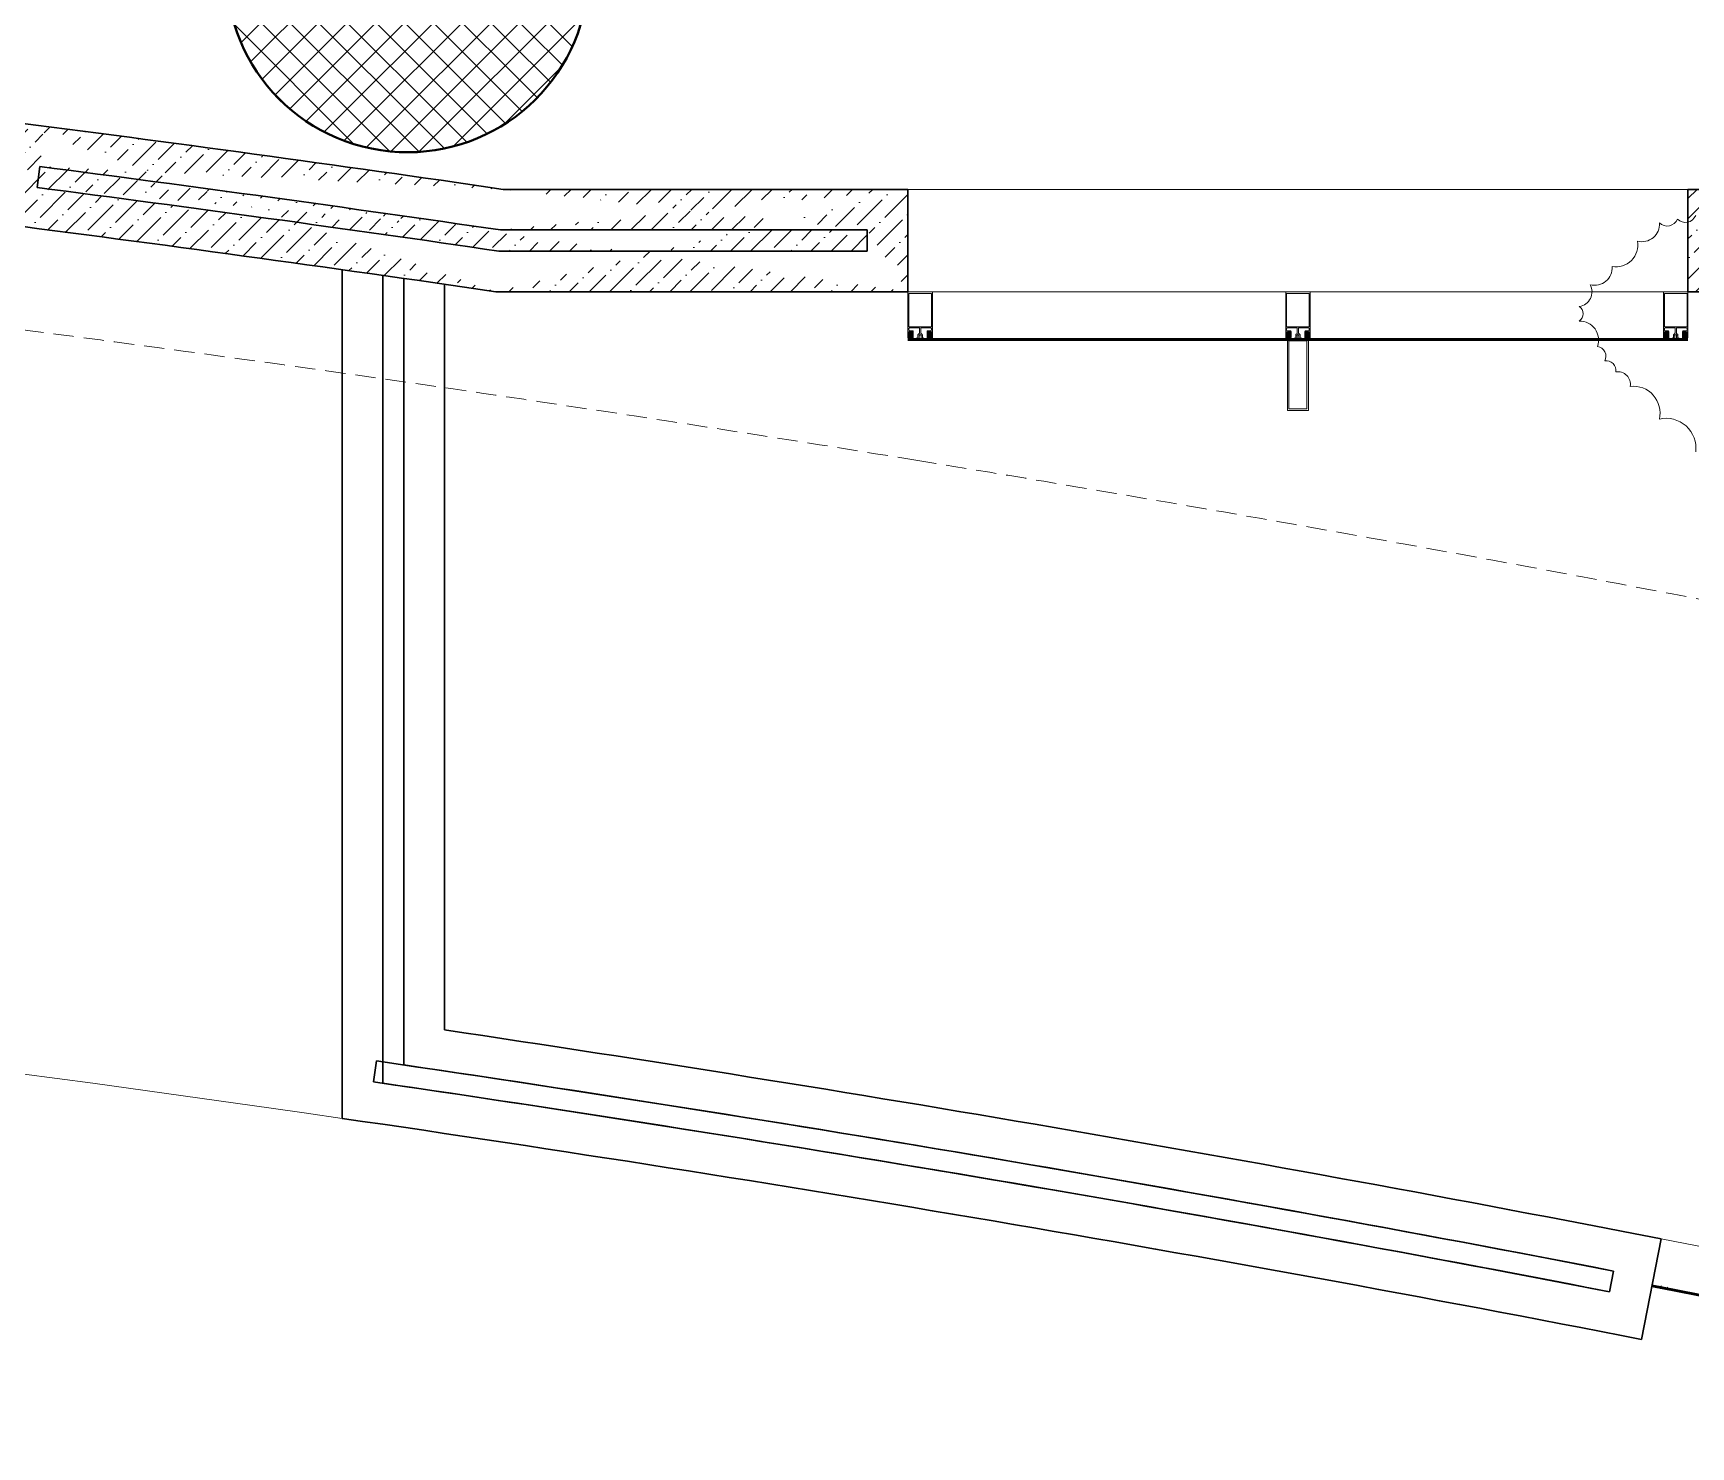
# Model space of a CAD drawing. Header units: millimetres. Extents: x 8275 to 147087, y -297470 to -191881.
# Drawn here: x 86185 to 91285, y -286518 to -282168 of the extents above; entities that cross this region are included whole.
import ezdxf

# ---------------------------------------------------------------- set-up
doc = ezdxf.new("R2010")
doc.units = ezdxf.units.MM
doc.header["$LTSCALE"] = 250
doc.header["$MEASUREMENT"] = 0
doc.linetypes.add('HIDDEN', pattern=[0.375, 0.25, -0.125])
for name, color, linetype, lineweight in [('col', 6, 'Continuous', 40), ('ele', 51, 'Continuous', 18), ('hatch', 9, 'Continuous', 0), ('hidden', 153, 'HIDDEN', 13), ('text', 7, 'Continuous', 9), ('wall', 1, 'Continuous', 30), ('win', 4, 'Continuous', 20)]:
    doc.layers.add(name, color=color, linetype=linetype, lineweight=lineweight)
doc.layers.add('FUR', color=140, linetype='Continuous')
pattern_1 = [(45, (-6686.724433918018, -319015.2778811397), (1.826024711421443e-16, 2.326009148470427), [4.934210525956157, -1.644736841985386]), (135, (-6685.561429343652, -319014.1148765653), (1.826024711421443e-16, 2.326009148470427), [4.934210525956157, -1.644736841985386])]
pattern_2 = [(45, (-6686.724433918018, -319015.2778811397), (23.20194125768359, 85.07378461150648), [109.375, -21.875, 0, -21.875])]

# ---------------------------------------------------------------- blocks, each defined once
blk = doc.blocks.new('A$C75BC0A19')
at = {"layer": 'hatch'}
h = blk.add_hatch(dxfattribs=at)
h.set_pattern_fill('ANSI37', color=256, scale=500)
h.set_pattern_definition([(45, (0, 0), (-44.19417382415921, 44.19417382415922), []), (135, (0, 0), (-44.19417382415922, -44.19417382415921), [])])
edge = h.paths.add_edge_path()
edge.add_ellipse((-51209.64227972133, 13404.49566895538), major_axis=(-551.4033165290709, 82.22306561927753), ratio=1, start_angle=0, end_angle=360)
at = {"layer": 'col'}
blk.add_ellipse((-51209.64227844449, 13404.49567564647, 81221.2877413532), major_axis=(-551.4033165290596, 82.22306561927587, 2.309745078242868e-09), ratio=1, dxfattribs=at)

msp = doc.modelspace()

# ---------------------------------------------------------------- hatches: boundary and pattern name
at = {"layer": 'hatch'}
h = msp.add_hatch(dxfattribs=at)
h.set_pattern_fill('ANSI36', color=256, scale=350, style=0)
h.set_pattern_definition(pattern_2)
edge = h.paths.add_edge_path()
edge.add_line((88750.81104467809, -282838.6878084154), (88750.81104467856, -282773.6878084154))
edge.add_line((88875.81104467856, -282963.6878084154), (88875.81104467902, -282648.6878084154))
edge.add_line((87622.00871729432, -282773.6878084068), (88750.81104467856, -282773.6878084154))
edge.add_line((87631.10018490488, -282648.6878084069), (88875.81104467902, -282648.6878084154))
edge.add_line((87617.27853907226, -282838.6878084068), (88750.81104467809, -282838.6878084154))
edge.add_line((87608.17700428655, -282963.6878084069), (88875.81104467856, -282963.6878084154))
edge.add_line((86205.55057223467, -282578.4404373096), (86197.30167464493, -282642.9149637023))
edge.add_line((86221.42530501168, -282454.3613265714), (86221.41383679258, -282454.4509637633))
edge.add_line((86097.43596125813, -282438.4980786193), (86057.46057641879, -282750.951224878))
edge.add_arc((75126.12655624934, -368191.7723986446), 86137.26247280023, 81.66799987467152, 82.70916271538702)
edge.add_arc((75126.12655624934, -368191.7723986446), 86262.26247280023, 81.67404953947171, 82.62613712832396)
edge.add_arc((75126.12655624934, -368191.7723986446), 86327.26247280023, 81.6771901619239, 82.62619964395029)
edge.add_arc((75126.12655624934, -368191.7723986446), 86452.26247280023, 81.68321984464671, 82.70916271538702)
h = msp.add_hatch(dxfattribs=at)
h.set_pattern_fill('ANSI36', color=256, scale=350, style=0)
h.set_pattern_definition(pattern_2)
edge = h.paths.add_edge_path()
edge.add_line((91275.65056550782, -282648.6878084154), (92520.36142527871, -282648.687808414))
edge.add_line((91400.65056550596, -282838.6878084154), (91400.65056550642, -282773.6878084154))
edge.add_line((91275.65056550689, -282963.6878084154), (91275.65056550689, -282648.6878084154))
edge.add_line((92395.36142527871, -282773.687808414), (92395.36142527731, -282838.687808414))
edge.add_line((92520.36142527871, -282648.687808414), (92520.36142527824, -282963.687808414))
edge.add_line((91400.65056550689, -282773.6878084154), (92395.36142527824, -282773.687808414))
edge.add_line((91400.65056550596, -282838.6878084154), (92395.36142527871, -282838.687808414))
edge.add_line((91275.65056550689, -282963.6878084154), (92520.36142527778, -282963.687808414))
h = msp.add_hatch(dxfattribs=at)
h.set_pattern_fill('AR-HBONE', color=256, scale=0.4111842104963465, style=0)
h.set_pattern_definition(pattern_1)
h.paths.add_polyline_path([(88945.65800056932, -283090.3415913362), (88945.65800056467, -283092.3975123879), (88940.17554443004, -283092.3975123879), (88940.17554442538, -283090.3415913251)], flags=16)
h.paths.add_polyline_path([(88881.34792886348, -283090.3415913362), (88881.34792886814, -283092.3975123767), (88886.83038500743, -283092.3975123767), (88886.83038501209, -283090.3415913251)], flags=16)
edge = h.paths.add_edge_path()
edge.add_arc((88935.3783952971, -283104.6061226208), 0.6853070175936358, 180.0000000314175, 360.0000000314175)
edge.add_arc((88936.74900933309, -283104.6061226208), 0.6853070175936358, 180.0000000314175, 360.0000000314175)
edge.add_arc((88938.11962336907, -283104.6061226208), 0.6853070184712184, 180.0000001081237, 360.0000001081237)
edge.add_arc((88939.49023740971, -283104.6061226208), 0.6853070185111085, 179.9999999580463, 359.9999999580464)
edge.add_arc((88940.8608514457, -283104.6061226208), 0.6853070167758883, 179.9999998021325, 359.9999998021326)
edge.add_arc((88942.23146547703, -283104.6061226208), 0.6853070175936358, 180.0000000314175, 360.0000000314175)
edge.add_arc((88943.60207951302, -283104.6061226208), 0.6853070175936358, 180.0000000305837, 360.0000000305838)
edge.add_arc((88944.972693549, -283104.6061226208), 0.6853070185310537, 179.9999999580463, 359.9999999580464)
edge.add_arc((88946.34330758033, -283104.6061226208), 0.6853070148412176, 180.0000000997861, 360.0000000997861)
edge.add_arc((88947.71392161632, -283104.6061226208), 0.6853070203261089, 179.9999999622151, 359.9999999622152)
edge.add_arc((88949.08453565696, -283104.6061226208), 0.6853070175936358, 180.0000000314175, 360.0000000314175)
edge.add_arc((88950.45514968829, -283104.6061226208), 0.6853070149010527, 179.9999999480411, 359.9999999480412)
edge.add_line((88951.14045670396, -283104.6061226208), (88951.14045670861, -283092.3975123786))
edge.add_line((88951.14045670396, -283092.3975123879), (88947.3027374004, -283092.3975123879))
edge.add_line((88947.30273740506, -283092.3975123879), (88947.30273740971, -283090.3415913269))
edge.add_line((88947.30273740971, -283090.3415913362), (88949.08453565696, -283090.3415913362))
edge.add_line((88949.08453565696, -283090.3415913362), (88947.43633274129, -283086.9150562439))
edge.add_line((88947.43633274129, -283086.9150562439), (88938.50600020168, -283086.9150562533))
edge.add_line((88938.50600020168, -283086.9150562514), (88936.74900933774, -283090.3415913344))
edge.add_line((88936.74900933774, -283090.3415913362), (88938.53080758499, -283090.3415913362))
edge.add_line((88938.53080758499, -283090.3415913362), (88938.53080758499, -283092.3975123879))
edge.add_line((88938.53080758499, -283092.3975123879), (88934.69308828609, -283092.3975123879))
edge.add_line((88934.69308828609, -283092.3975123879), (88934.69308828609, -283104.6061909426))
edge.add_arc((88891.62753413571, -283104.5207014908), 0.6853070175936358, 179.9999999613813, 359.99999996138126, ccw=False)
edge.add_arc((88890.25692009972, -283104.5207014908), 0.6853070175936358, 179.9999999613813, 359.99999996138126, ccw=False)
edge.add_arc((88888.88630606374, -283104.5207014908), 0.6853070184512733, 179.9999998846751, 359.99999988467505, ccw=False)
edge.add_arc((88887.5156920231, -283104.5207014908), 0.6853070185310537, -179.99999996524775, 3.475258836260764e-08, ccw=False)
edge.add_arc((88886.14507799176, -283104.5207014908), 0.6853070167758883, -179.99999980933399, 1.9066641243625781e-07, ccw=False)
edge.add_arc((88884.77446395578, -283104.5207014908), 0.6853070175936358, 179.9999999613813, 359.99999996138126, ccw=False)
edge.add_arc((88883.40384992445, -283104.5207014908), 0.6853070176135809, 179.9999999622151, 359.999999962215, ccw=False)
edge.add_arc((88882.0332358838, -283104.5207014908), 0.6853070185111085, -179.99999996524775, 3.475258836260764e-08, ccw=False)
edge.add_arc((88880.66262185248, -283104.5207014908), 0.6853070148611627, 179.9999998930128, 359.99999989301267, ccw=False)
edge.add_arc((88879.29200781649, -283104.5207014908), 0.6853070203261089, -179.99999996941654, 3.05838057101937e-08, ccw=False)
edge.add_arc((88877.92139377585, -283104.5207014908), 0.6853070175936358, 179.9999999613813, 359.99999996138126, ccw=False)
edge.add_arc((88876.55077974452, -283104.5207014908), 0.6853070149209979, -179.99999995524263, 4.47578258899739e-08, ccw=False)
edge.add_line((88875.86547272885, -283104.5207014908), (88875.86547272885, -283092.3975123786))
edge.add_line((88875.86547272885, -283092.3975123767), (88879.70319202775, -283092.3975123767))
edge.add_line((88879.70319202775, -283092.3975123767), (88879.70319202775, -283090.3415913251))
edge.add_line((88879.70319202775, -283090.3415913251), (88877.9213937805, -283090.3415913251))
edge.add_line((88877.9213937805, -283090.3415913362), (88879.56959669618, -283086.9150562439))
edge.add_line((88879.56959669152, -283086.9150562439), (88888.49992923113, -283086.9150562533))
edge.add_line((88888.49992923113, -283086.9150562439), (88890.25692009972, -283090.3415913269))
edge.add_line((88890.25692009972, -283090.3415913251), (88888.47512185248, -283090.3415913251))
edge.add_line((88888.47512185248, -283090.3415913362), (88888.47512185248, -283092.3975123879))
edge.add_line((88888.47512185248, -283092.3975123879), (88892.31284115138, -283092.3975123879))
edge.add_line((88892.31284114672, -283092.3975123879), (88892.31284114672, -283104.5207698219))
h = msp.add_hatch(dxfattribs=at)
h.set_pattern_fill('AR-HBONE', color=256, scale=0.4111842104963465, style=0)
h.set_pattern_definition(pattern_1)
h.paths.add_polyline_path([(90107.88587502157, -283090.3415913362), (90107.88587501692, -283092.3975123879), (90102.40341888228, -283092.3975123879), (90102.40341887763, -283090.3415913251)], flags=16)
h.paths.add_polyline_path([(90043.57580331573, -283090.3415913362), (90043.57580332039, -283092.3975123767), (90049.05825945968, -283092.3975123767), (90049.05825946433, -283090.3415913251)], flags=16)
edge = h.paths.add_edge_path()
edge.add_arc((90097.60626974935, -283104.6061226208), 0.6853070175936358, 180.0000000314175, 360.0000000314175)
edge.add_arc((90098.97688378533, -283104.6061226208), 0.6853070175936358, 180.0000000314175, 360.0000000314175)
edge.add_arc((90100.34749782132, -283104.6061226208), 0.6853070184712184, 180.0000001081237, 360.0000001081237)
edge.add_arc((90101.71811186196, -283104.6061226208), 0.6853070185111085, 179.9999999580463, 359.9999999580464)
edge.add_arc((90103.08872589795, -283104.6061226208), 0.6853070167758883, 179.9999998021325, 359.9999998021326)
edge.add_arc((90104.45933992928, -283104.6061226208), 0.6853070175936358, 180.0000000314175, 360.0000000314175)
edge.add_arc((90105.82995396527, -283104.6061226208), 0.6853070175936358, 180.0000000305837, 360.0000000305838)
edge.add_arc((90107.20056800125, -283104.6061226208), 0.6853070185310537, 179.9999999580463, 359.9999999580464)
edge.add_arc((90108.57118203258, -283104.6061226208), 0.6853070148412176, 180.0000000997861, 360.0000000997861)
edge.add_arc((90109.94179606857, -283104.6061226208), 0.6853070203261089, 179.9999999622151, 359.9999999622152)
edge.add_arc((90111.31241010921, -283104.6061226208), 0.6853070175936358, 180.0000000314175, 360.0000000314175)
edge.add_arc((90112.68302414054, -283104.6061226208), 0.6853070149010527, 179.9999999480411, 359.9999999480412)
edge.add_line((90113.3683311562, -283104.6061226208), (90113.36833116086, -283092.3975123786))
edge.add_line((90113.3683311562, -283092.3975123879), (90109.53061185265, -283092.3975123879))
edge.add_line((90109.5306118573, -283092.3975123879), (90109.53061186196, -283090.3415913269))
edge.add_line((90109.53061186196, -283090.3415913362), (90111.31241010921, -283090.3415913362))
edge.add_line((90111.31241010921, -283090.3415913362), (90109.66420719353, -283086.9150562439))
edge.add_line((90109.66420719353, -283086.9150562439), (90100.73387465393, -283086.9150562533))
edge.add_line((90100.73387465393, -283086.9150562514), (90098.97688378999, -283090.3415913344))
edge.add_line((90098.97688378999, -283090.3415913362), (90100.75868203724, -283090.3415913362))
edge.add_line((90100.75868203724, -283090.3415913362), (90100.75868203724, -283092.3975123879))
edge.add_line((90100.75868203724, -283092.3975123879), (90096.92096273834, -283092.3975123879))
edge.add_line((90096.92096273834, -283092.3975123879), (90096.92096273834, -283104.6061909426))
edge.add_arc((90053.85540858796, -283104.5207014908), 0.6853070175936358, 179.9999999613813, 359.99999996138126, ccw=False)
edge.add_arc((90052.48479455197, -283104.5207014908), 0.6853070175936358, 179.9999999613813, 359.99999996138126, ccw=False)
edge.add_arc((90051.11418051599, -283104.5207014908), 0.6853070184512733, 179.9999998846751, 359.99999988467505, ccw=False)
edge.add_arc((90049.74356647534, -283104.5207014908), 0.6853070185310537, -179.99999996524775, 3.475258836260764e-08, ccw=False)
edge.add_arc((90048.37295244401, -283104.5207014908), 0.6853070167758883, -179.99999980933399, 1.9066641243625781e-07, ccw=False)
edge.add_arc((90047.00233840803, -283104.5207014908), 0.6853070175936358, 179.9999999613813, 359.99999996138126, ccw=False)
edge.add_arc((90045.6317243767, -283104.5207014908), 0.6853070176135809, 179.9999999622151, 359.999999962215, ccw=False)
edge.add_arc((90044.26111033605, -283104.5207014908), 0.6853070185111085, -179.99999996524775, 3.475258836260764e-08, ccw=False)
edge.add_arc((90042.89049630472, -283104.5207014908), 0.6853070148611627, 179.9999998930128, 359.99999989301267, ccw=False)
edge.add_arc((90041.51988226874, -283104.5207014908), 0.6853070203261089, -179.99999996941654, 3.05838057101937e-08, ccw=False)
edge.add_arc((90040.1492682281, -283104.5207014908), 0.6853070175936358, 179.9999999613813, 359.99999996138126, ccw=False)
edge.add_arc((90038.77865419677, -283104.5207014908), 0.6853070149209979, -179.99999995524263, 4.47578258899739e-08, ccw=False)
edge.add_line((90038.0933471811, -283104.5207014908), (90038.0933471811, -283092.3975123786))
edge.add_line((90038.0933471811, -283092.3975123767), (90041.93106648, -283092.3975123767))
edge.add_line((90041.93106648, -283092.3975123767), (90041.93106648, -283090.3415913251))
edge.add_line((90041.93106648, -283090.3415913251), (90040.14926823275, -283090.3415913251))
edge.add_line((90040.14926823275, -283090.3415913362), (90041.79747114843, -283086.9150562439))
edge.add_line((90041.79747114377, -283086.9150562439), (90050.72780368337, -283086.9150562533))
edge.add_line((90050.72780368337, -283086.9150562439), (90052.48479455197, -283090.3415913269))
edge.add_line((90052.48479455197, -283090.3415913251), (90050.70299630472, -283090.3415913251))
edge.add_line((90050.70299630472, -283090.3415913362), (90050.70299630472, -283092.3975123879))
edge.add_line((90050.70299630472, -283092.3975123879), (90054.54071560362, -283092.3975123879))
edge.add_line((90054.54071559897, -283092.3975123879), (90054.54071559897, -283104.5207698219))
h = msp.add_hatch(dxfattribs=at)
h.set_pattern_fill('AR-HBONE', color=256, scale=0.4111842104963465, style=0)
h.set_pattern_definition(pattern_1)
h.paths.add_polyline_path([(91270.11374947475, -283090.3415913363), (91270.1137494701, -283092.3975123879), (91264.63129333546, -283092.3975123879), (91264.6312933308, -283090.3415913251)], flags=16)
h.paths.add_polyline_path([(91205.80367776891, -283090.3415913363), (91205.80367777357, -283092.3975123768), (91211.28613391286, -283092.3975123768), (91211.28613391751, -283090.3415913251)], flags=16)
edge = h.paths.add_edge_path()
edge.add_arc((91259.83414420253, -283104.6061226209), 0.6853070175936358, 180.0000000314175, 360.0000000314175)
edge.add_arc((91261.20475823851, -283104.6061226209), 0.6853070175936358, 180.0000000314175, 360.0000000314175)
edge.add_arc((91262.5753722745, -283104.6061226209), 0.6853070184712184, 180.0000001081237, 360.0000001081237)
edge.add_arc((91263.94598631514, -283104.6061226209), 0.6853070185111085, 179.9999999580463, 359.9999999580464)
edge.add_arc((91265.31660035113, -283104.6061226209), 0.6853070167758883, 179.9999998021325, 359.9999998021326)
edge.add_arc((91266.68721438246, -283104.6061226209), 0.6853070175936358, 180.0000000314175, 360.0000000314175)
edge.add_arc((91268.05782841844, -283104.6061226209), 0.6853070175936358, 180.0000000305837, 360.0000000305838)
edge.add_arc((91269.42844245443, -283104.6061226209), 0.6853070185310537, 179.9999999580463, 359.9999999580464)
edge.add_arc((91270.79905648576, -283104.6061226209), 0.6853070148412176, 180.0000000997861, 360.0000000997861)
edge.add_arc((91272.16967052175, -283104.6061226209), 0.6853070203261089, 179.9999999622151, 359.9999999622152)
edge.add_arc((91273.54028456239, -283104.6061226209), 0.6853070175936358, 180.0000000314175, 360.0000000314175)
edge.add_arc((91274.91089859372, -283104.6061226209), 0.6853070149010527, 179.9999999480411, 359.9999999480412)
edge.add_line((91275.59620560938, -283104.6061226209), (91275.59620561404, -283092.3975123786))
edge.add_line((91275.59620560938, -283092.3975123879), (91271.75848630583, -283092.3975123879))
edge.add_line((91271.75848631049, -283092.3975123879), (91271.75848631514, -283090.341591327))
edge.add_line((91271.75848631514, -283090.3415913363), (91273.54028456239, -283090.3415913363))
edge.add_line((91273.54028456239, -283090.3415913363), (91271.89208164671, -283086.915056244))
edge.add_line((91271.89208164671, -283086.915056244), (91262.96174910711, -283086.9150562533))
edge.add_line((91262.96174910711, -283086.9150562515), (91261.20475824317, -283090.3415913344))
edge.add_line((91261.20475824317, -283090.3415913363), (91262.98655649042, -283090.3415913363))
edge.add_line((91262.98655649042, -283090.3415913363), (91262.98655649042, -283092.3975123879))
edge.add_line((91262.98655649042, -283092.3975123879), (91259.14883719152, -283092.3975123879))
edge.add_line((91259.14883719152, -283092.3975123879), (91259.14883719152, -283104.6061909427))
edge.add_arc((91216.08328304114, -283104.5207014908), 0.6853070175936358, 179.9999999613813, 359.99999996138126, ccw=False)
edge.add_arc((91214.71266900515, -283104.5207014908), 0.6853070175936358, 179.9999999613813, 359.99999996138126, ccw=False)
edge.add_arc((91213.34205496917, -283104.5207014908), 0.6853070184512733, 179.9999998846751, 359.99999988467505, ccw=False)
edge.add_arc((91211.97144092852, -283104.5207014908), 0.6853070185310537, -179.99999996524775, 3.475258836260764e-08, ccw=False)
edge.add_arc((91210.6008268972, -283104.5207014908), 0.6853070167758883, -179.99999980933399, 1.9066641243625781e-07, ccw=False)
edge.add_arc((91209.2302128612, -283104.5207014908), 0.6853070175936358, 179.9999999613813, 359.99999996138126, ccw=False)
edge.add_arc((91207.85959882988, -283104.5207014908), 0.6853070176135809, 179.9999999622151, 359.999999962215, ccw=False)
edge.add_arc((91206.48898478923, -283104.5207014908), 0.6853070185111085, -179.99999996524775, 3.475258836260764e-08, ccw=False)
edge.add_arc((91205.1183707579, -283104.5207014908), 0.6853070148611627, 179.9999998930128, 359.99999989301267, ccw=False)
edge.add_arc((91203.74775672192, -283104.5207014908), 0.6853070203261089, -179.99999996941654, 3.05838057101937e-08, ccw=False)
edge.add_arc((91202.37714268127, -283104.5207014908), 0.6853070175936358, 179.9999999613813, 359.99999996138126, ccw=False)
edge.add_arc((91201.00652864994, -283104.5207014908), 0.6853070149209979, -179.99999995524263, 4.47578258899739e-08, ccw=False)
edge.add_line((91200.32122163428, -283104.5207014908), (91200.32122163428, -283092.3975123786))
edge.add_line((91200.32122163428, -283092.3975123768), (91204.15894093318, -283092.3975123768))
edge.add_line((91204.15894093318, -283092.3975123768), (91204.15894093318, -283090.3415913251))
edge.add_line((91204.15894093318, -283090.3415913251), (91202.37714268593, -283090.3415913251))
edge.add_line((91202.37714268593, -283090.3415913363), (91204.0253456016, -283086.915056244))
edge.add_line((91204.02534559695, -283086.915056244), (91212.95567813655, -283086.9150562533))
edge.add_line((91212.95567813655, -283086.915056244), (91214.71266900515, -283090.341591327))
edge.add_line((91214.71266900515, -283090.3415913251), (91212.9308707579, -283090.3415913251))
edge.add_line((91212.9308707579, -283090.3415913363), (91212.9308707579, -283092.3975123879))
edge.add_line((91212.9308707579, -283092.3975123879), (91216.7685900568, -283092.3975123879))
edge.add_line((91216.76859005215, -283092.3975123879), (91216.76859005215, -283104.5207698219))

# ---------------------------------------------------------------- linework, layer by layer
at = {"layer": 'ele'}
msp.add_line((88875.81104467995, -282648.6878084154, -11300.6378476528), (91275.65056550782, -282648.6878084154, -11300.6378476528), dxfattribs=at)
msp.add_arc((75126.11049392913, -368191.9696121875, -11300.6378476528), 83552.4602923846, 81.73596182827781, 86.59240390179187, dxfattribs=at)
at = {"layer": 'FUR', "linetype": 'ByBlock', "ltscale": 100}
msp.add_circle((93316.51780367945, -280396.7601831817, 111360.588460644), 2578.425584394703, dxfattribs=at)
at = {"layer": 'hidden'}
for start, end in [(80.76031664735619, 82.63225904013639), (75.96550803948497, 80.76031664735619)]:
    msp.add_arc((75126.1265562484, -368191.7342851178, -11300.6378476528), 85822.26247280023, start, end, dxfattribs=at)
at = {"layer": 'text', "linetype": 'ByBlock', "ltscale": 100}
msp.add_lwpolyline([(91299.54533502282, -283456.179754516, 0.52056705), (91187.61944759692, -283355.5734402771, 0.52056705), (91187.61944759692, -283355.5734402771, 0.52056705), (91098.07917148582, -283254.9679966361, 0.52056705), (91098.07917148582, -283254.9679966361, 0.52056705), (91053.30794885632, -283210.2540791966, 0.52056705), (91053.30794885632, -283210.2540791966, 0.52056705), (91019.73170103243, -283176.7186411169, 0.52056705), (91019.73170103243, -283176.7186411169, 0.52056705), (90997.34608971761, -283132.0047236773, 0.52056705), (90997.34608971761, -283132.0047236773, 0.52056705), (90941.38423057893, -283053.7562387562, 0.52056705), (90941.38423057893, -283053.7562387562, 0.52056705), (90941.38423057893, -283009.0423213167, 0.52056705), (90941.38423057893, -283009.0423213167, 0.52056705), (90974.96047840282, -282941.9714451574, 0.52056705), (90974.96047840282, -282941.9714451574, 0.52056705), (91042.11731234714, -282886.079918956, 0.52056705), (91042.11731234714, -282886.079918956, 0.52056705), (91120.46478280111, -282807.8305634368, 0.52056705), (91120.46478280111, -282807.8305634368, 0.52056705), (91187.61944759692, -282751.9381666374, 0.52056705), (91187.61944759692, -282751.9381666374, 0.52056705), (91243.58130673564, -282740.7596872774, 0.52056705), (91243.58130673564, -282740.7596872774, 0.52056705), (91299.54533502282, -282729.5812079175, 0.52056705)], format="xyb", dxfattribs=at)
at = {"layer": 'wall'}
for p, q in [((86221.42530501261, -282454.3613265714, -11300.6378476528), (86221.41383679351, -282454.4509637632, -11300.6378476528)), ((86205.55057223467, -282578.4404373096, -11300.6378476528), (86197.30167464493, -282642.9149637023, -11300.6378476528)), ((87631.10018490581, -282648.6878084068, -11300.6378476528), (88875.81104467995, -282648.6878084154, -11300.6378476528)), ((88875.81104467949, -282963.6878084154, -11300.6378476528), (88875.81104467995, -282648.6878084154, -11300.6378476528)), ((91275.65056550782, -282963.6878084154, -11300.6378476528), (91275.65056550782, -282648.6878084154, -11300.6378476528)), ((91275.65056550875, -282648.6878084154, -11300.6378476528), (92520.36142527964, -282648.687808414, -11300.6378476528)), ((87622.00871729432, -282773.6878084068, -11300.6378476528), (88750.81104467856, -282773.6878084154, -11300.6378476528)), ((88750.81104467809, -282838.6878084154, -11300.6378476528), (88750.81104467856, -282773.6878084154, -11300.6378476528)), ((87617.27853907226, -282838.6878084068, -11300.6378476528), (88750.81104467809, -282838.6878084154, -11300.6378476528)), ((87135.53128463123, -285507.1013884166, -11300.6378476528), (87135.53128463076, -282895.8042384904, -11300.6378476528)), ((87260.53128463123, -285399.0158641437, -11300.6378476528), (87260.53128463123, -282913.4972742266, -11300.6378476528)), ((87325.53128462983, -285342.8671184473, -11300.6378476528), (87325.53128463123, -282922.7715215308, -11300.6378476528)), ((87450.5312846289, -285234.9955769859, -11300.6378476528), (87450.5312846303, -282940.7487426252, -11300.6378476528)), ((87608.17700428749, -282963.6878084068, -11300.6378476528), (88875.81104467949, -282963.6878084154, -11300.6378476528)), ((91275.65056550782, -282963.6878084154, -11300.6378476528), (92520.36142527917, -282963.687808414, -11300.6378476528)), ((87232.02263233159, -285394.8428955973, -11300.6378476528), (87241.33034260105, -285330.5126853284, -11300.6378476528)), ((91070.58821839234, -285854.0074337145, -11300.6378476528), (91070.5703722611, -285854.0988614745, -11300.6378476528)), ((91193.27288536401, -285877.9547193648, -11300.6378476528), (91132.92572552525, -286187.1200801337, -11300.6378476528)), ((91046.62305997219, -285976.7836649184, -11300.6378476528), (91034.17045755079, -286040.5797628704, -11300.6378476528)), ((91046.62305996846, -285976.7840136943, -11300.6378476528), (91034.17045754101, -286040.5801116667, -11300.6378476528))]:
    msp.add_line(p, q, dxfattribs=at)
for centre, radius, start, end in [((75126.12655625027, -368191.7723986446, -11300.6378476528), 86452.26247280023, 81.68321983323104, 82.70916270862013), ((75126.12655624934, -368191.7723986446, -11300.6378476528), 86327.26247280023, 81.67719015240066, 82.62619965737687), ((75126.12655624934, -368191.7723986446, -11300.6378476528), 86262.26247280023, 81.67404954115246, 82.62613713499589), ((75126.12655625027, -368191.7723986446, -11300.6378476528), 86137.26247280023, 81.66799987284064, 82.70916270862013), ((75126.12655625073, -368191.7720498739, -11300.6378476528), 83867.26247280023, 78.95509453183116, 81.5497079448367), ((75126.1265562484, -368191.7723986445, -11300.6378476528), 83742.26247280023, 79.04061853658253, 81.68168428468641), ((75126.12655625073, -368191.7720498739, -11300.6378476528), 83742.26247280023, 79.0406185637666, 81.6234577703448), ((75126.1265562484, -368191.7723986445, -11300.6378476528), 83677.26247280023, 79.0406849548736, 81.68161784513757), ((75126.12655625073, -368191.7720498739, -11300.6378476528), 83677.26247280023, 79.0406850092192, 81.6618892229731), ((75126.12655625073, -368191.7720498739, -11300.6378476528), 83552.26247280023, 78.95509453183116, 81.73595325487761)]:
    msp.add_arc(centre, radius, start, end, dxfattribs=at)
at = {"layer": 'win'}
for p, q in [((88875.81104467856, -282963.6878084154, -11300.6378476528), (91275.65056550689, -282963.6878084153, -11300.6378476528)), ((91275.65056550596, -283107.342122621, -11300.6378476528), (88875.81104467763, -283107.4059164734, -11300.6378476528)), ((88875.81104467763, -283108.5024037195, -11300.6378476528), (91275.65056550596, -283108.4386113885, -11300.6378476528)), ((88875.81104467763, -283109.5988920412, -11300.6378476528), (91275.65056550596, -283109.5351014131, -11300.6378476528)), ((88875.81104467763, -283110.6953801814, -11300.6378476528), (91275.65056550596, -283110.6315912566, -11300.6378476528)), ((88875.81104467763, -283111.7918686713, -11300.6378476528), (91275.65056550596, -283111.7280814491, -11300.6378476528)), ((88875.81104467763, -283112.8883569899, -11300.6378476528), (91275.65056550596, -283112.8245714713, -11300.6378476528)), ((88875.81104467763, -283113.9894992991, -11300.6378476528), (91275.65056550596, -283113.9257154905, -11300.6378476528)), ((88902.5380524355, -283105.46412392, -11300.6378476528), (88903.90866647149, -283106.8347379495, -11300.6378476528)), ((88903.90866647149, -283112.3171940934, -11300.6378476528), (88902.53805243084, -283113.6878081341, -11300.6378476528)), ((88903.90866647149, -283106.8347379495, -11300.6378476528), (88903.90866647149, -283112.3171940934, -11300.6378476528)), ((88924.46787699731, -283105.46412392, -11300.6378476528), (88923.09726296132, -283106.8347379607, -11300.6378476528)), ((88923.09726296132, -283106.8347379607, -11300.6378476528), (88923.09726296132, -283112.3171940934, -11300.6378476528)), ((88923.09726296132, -283112.3171940934, -11300.6378476528), (88924.46787699731, -283113.6878081341, -11300.6378476528)), ((90064.76592688775, -283105.46412392, -11300.6378476528), (90066.13654092373, -283106.8347379495, -11300.6378476528)), ((90066.13654092373, -283112.3171940934, -11300.6378476528), (90064.76592688309, -283113.6878081341, -11300.6378476528)), ((90066.13654092373, -283106.8347379495, -11300.6378476528), (90066.13654092373, -283112.3171940934, -11300.6378476528)), ((90086.69575144956, -283105.46412392, -11300.6378476528), (90085.32513741357, -283106.8347379607, -11300.6378476528)), ((90085.32513741357, -283106.8347379607, -11300.6378476528), (90085.32513741357, -283112.3171940934, -11300.6378476528)), ((90085.32513741357, -283112.3171940934, -11300.6378476528), (90086.69575144956, -283113.6878081341, -11300.6378476528)), ((91226.99380134093, -283105.4641239201, -11300.6378476528), (91228.36441537691, -283106.8347379495, -11300.6378476528)), ((91228.36441537691, -283112.3171940935, -11300.6378476528), (91226.99380133627, -283113.6878081341, -11300.6378476528)), ((91228.36441537691, -283106.8347379495, -11300.6378476528), (91228.36441537691, -283112.3171940935, -11300.6378476528)), ((91248.92362590274, -283105.4641239201, -11300.6378476528), (91247.55301186675, -283106.8347379607, -11300.6378476528)), ((91247.55301186675, -283106.8347379607, -11300.6378476528), (91247.55301186675, -283112.3171940935, -11300.6378476528)), ((91247.55301186675, -283112.3171940935, -11300.6378476528), (91248.92362590274, -283113.6878081341, -11300.6378476528))]:
    msp.add_line(p, q, dxfattribs=at)
at = {"layer": 'win', "extrusion": (-0.0005174206871649427, -0.002638571485964418, 0.9999963851016394)}
for p, q in [((91192.24482856225, -286029.2090602727, -11300.6378476528), (91190.63608024735, -286030.2903007473, -11300.6378476528)), ((91192.21858633263, -286022.2203461261, -11300.6378476528), (91193.29983261693, -286023.8290905347, -11300.6378476528)), ((91193.29983261693, -286023.8290905347, -11300.6378476528), (91192.24482856225, -286029.2090602727, -11300.6378476528)), ((91212.12979479646, -286027.5216180634, -11300.6378476528), (91211.07479074085, -286032.9015878135, -11300.6378476528)), ((91211.07479074085, -286032.9015878135, -11300.6378476528), (91212.15603703028, -286034.5103322236, -11300.6378476528)), ((91213.73854310857, -286026.4403776008, -11300.6378476528), (91212.12979479646, -286027.5216180634, -11300.6378476528))]:
    msp.add_line(p, q, dxfattribs=at)
at = {"layer": 'win', "elevation": -11300.6378476528}
for points in [[(88910.76173664676, -283101.7176878307), (88910.2134910333, -283102.2659334395), (88910.7617366421, -283102.8141790558), (88910.76173664676, -283105.5554071296), (88910.21349102864, -283106.1036527384), (88910.76173664676, -283106.6518983547), (88910.76173664676, -283109.3931264285), (88910.20776017243, -283109.947102901, -0.9606708062894292), (88906.6498945388, -283109.8043106351), (88906.64989454346, -283097.1986962151, -0.1989123673796638), (88907.37249294436, -283095.4541893605), (88910.72444526153, -283092.1022370387, 0.1989123673796519), (88911.44704366243, -283090.3577301767), (88911.44704366243, -283074.5795299229), (88881.0194120896, -283074.5795299229, 0.414213562373095), (88878.55230682669, -283077.0466351811), (88878.55230682669, -283081.0214158934, 0.414213562373095), (88881.01941208495, -283083.4885211517), (88889.79134190967, -283083.4885211591, -0.414213562373095), (88892.25844717259, -283085.9556264174), (88892.25844717259, -283092.3975123767), (88888.42072787369, -283092.3975123879), (88888.42072787369, -283090.3415913251), (88890.20252612559, -283090.3415913362), (88890.20252612559, -283086.9150562439), (88877.86699980171, -283086.9150562439), (88877.86699980637, -283090.3415913251), (88879.64879805362, -283090.3415913362), (88879.64879805362, -283092.3975123767), (88875.81107875472, -283092.3975123767), (88875.81104467902, -282963.6878084153), (88951.1948166024, -282963.6878084153), (88951.19485067809, -283092.3975123879), (88947.35713137919, -283092.3975123879), (88947.35713137919, -283090.3415913251), (88949.13892962644, -283090.3415913362), (88949.13892962178, -283086.9150562439), (88936.80340331653, -283086.9150562439), (88936.80340331187, -283090.3415913362), (88938.58520155447, -283090.3415913362), (88938.58520155912, -283092.3975123879), (88934.74748226022, -283092.3975123767), (88934.74748226022, -283085.9556264174, -0.414213562373095), (88937.21458751848, -283083.4885211517), (88945.9865173432, -283083.4885211591, 0.414213562373095), (88948.45362261077, -283081.0214158934), (88948.45362261077, -283077.0466351923, 0.414213562373095), (88945.9865173432, -283074.5795299229), (88915.55888576573, -283074.5795299229), (88915.55888577038, -283090.3577301767, 0.1989123673796519), (88916.28148416663, -283092.1022370387), (88919.6334364838, -283095.4541893531, -0.1989123673796638), (88920.35603489401, -283097.1986962226), (88920.35603488935, -283109.8043106351, -0.9606708062894292), (88916.79816925107, -283109.947102901), (88916.24419278139, -283109.3931264174), (88916.24419278139, -283106.6518983547), (88916.79243839951, -283106.1036527384), (88916.24419278605, -283105.5554071185), (88916.24419278139, -283102.8141790558), (88916.79243839486, -283102.2659334395), (88916.24419278139, -283101.7176878196), (88916.24419278139, -283098.9764597569), (88916.79243839951, -283098.4282141406), (88913.50296471873, -283095.138740458), (88910.2134910333, -283098.4282141406), (88910.7617366421, -283098.9764597569)], [(90072.98961109901, -283101.7176878307), (90072.44136548555, -283102.2659334395), (90072.98961109435, -283102.8141790558), (90072.98961109901, -283105.5554071296), (90072.44136548089, -283106.1036527384), (90072.98961109901, -283106.6518983547), (90072.98961109901, -283109.3931264285), (90072.43563462468, -283109.947102901, -0.9606708062894292), (90068.87776899105, -283109.8043106351), (90068.8777689957, -283097.1986962151, -0.1989123673796638), (90069.6003673966, -283095.4541893605), (90072.95231971378, -283092.1022370387, 0.1989123673796519), (90073.67491811467, -283090.3577301767), (90073.67491811467, -283074.5795299229), (90043.24728654185, -283074.5795299229, 0.414213562373095), (90040.78018127894, -283077.0466351811), (90040.78018127894, -283081.0214158934, 0.414213562373095), (90043.2472865372, -283083.4885211517), (90052.01921636192, -283083.4885211591, -0.414213562373095), (90054.48632162483, -283085.9556264174), (90054.48632162483, -283092.3975123767), (90050.64860232593, -283092.3975123879), (90050.64860232593, -283090.3415913251), (90052.43040057784, -283090.3415913362), (90052.43040057784, -283086.9150562439), (90040.09487425396, -283086.9150562439), (90040.09487425862, -283090.3415913251), (90041.87667250587, -283090.3415913362), (90041.87667250587, -283092.3975123767), (90038.03895320697, -283092.3975123767), (90038.03891913127, -282963.6878084153), (90113.42269105464, -282963.6878084153), (90113.42272513034, -283092.3975123879), (90109.58500583144, -283092.3975123879), (90109.58500583144, -283090.3415913251), (90111.36680407869, -283090.3415913362), (90111.36680407403, -283086.9150562439), (90099.03127776878, -283086.9150562439), (90099.03127776412, -283090.3415913362), (90100.81307600671, -283090.3415913362), (90100.81307601137, -283092.3975123879), (90096.97535671247, -283092.3975123767), (90096.97535671247, -283085.9556264174, -0.414213562373095), (90099.44246197073, -283083.4885211517), (90108.21439179545, -283083.4885211591, 0.414213562373095), (90110.68149706302, -283081.0214158934), (90110.68149706302, -283077.0466351923, 0.414213562373095), (90108.21439179545, -283074.5795299229), (90077.78676021798, -283074.5795299229), (90077.78676022263, -283090.3577301767, 0.1989123673796519), (90078.50935861887, -283092.1022370387), (90081.86131093604, -283095.4541893531, -0.1989123673796638), (90082.58390934626, -283097.1986962226), (90082.5839093416, -283109.8043106351, -0.9606708062894292), (90079.02604370331, -283109.947102901), (90078.47206723364, -283109.3931264174), (90078.47206723364, -283106.6518983547), (90079.02031285176, -283106.1036527384), (90078.4720672383, -283105.5554071185), (90078.47206723364, -283102.8141790558), (90079.0203128471, -283102.2659334395), (90078.47206723364, -283101.7176878196), (90078.47206723364, -283098.9764597569), (90079.02031285176, -283098.4282141406), (90075.73083917098, -283095.138740458), (90072.44136548555, -283098.4282141406), (90072.98961109435, -283098.9764597569)], [(91235.21748555219, -283101.7176878308), (91234.66923993872, -283102.2659334396), (91235.21748554753, -283102.8141790559), (91235.21748555219, -283105.5554071297), (91234.66923993407, -283106.1036527385), (91235.21748555219, -283106.6518983548), (91235.21748555219, -283109.3931264286), (91234.66350907786, -283109.9471029011, -0.9606708062894292), (91231.10564344423, -283109.8043106352), (91231.10564344889, -283097.1986962152, -0.1989123673796638), (91231.82824184978, -283095.4541893606), (91235.18019416695, -283092.1022370388, 0.1989123673796519), (91235.90279256785, -283090.3577301768), (91235.90279256785, -283074.5795299229), (91205.47516099503, -283074.5795299229, 0.414213562373095), (91203.00805573212, -283077.0466351812), (91203.00805573212, -283081.0214158935, 0.414213562373095), (91205.47516099038, -283083.4885211517), (91214.2470908151, -283083.4885211592, -0.414213562373095), (91216.71419607801, -283085.9556264174), (91216.71419607801, -283092.3975123768), (91212.87647677911, -283092.3975123879), (91212.87647677911, -283090.3415913251), (91214.65827503102, -283090.3415913363), (91214.65827503102, -283086.915056244), (91202.32274870714, -283086.915056244), (91202.3227487118, -283090.3415913251), (91204.10454695905, -283090.3415913363), (91204.10454695905, -283092.3975123768), (91200.26682766015, -283092.3975123768), (91200.26679358445, -282963.6878084154), (91275.65056550782, -282963.6878084154), (91275.65059958352, -283092.3975123879), (91271.81288028462, -283092.3975123879), (91271.81288028462, -283090.3415913251), (91273.59467853187, -283090.3415913363), (91273.59467852721, -283086.915056244), (91261.25915222196, -283086.915056244), (91261.2591522173, -283090.3415913363), (91263.0409504599, -283090.3415913363), (91263.04095046455, -283092.3975123879), (91259.20323116565, -283092.3975123768), (91259.20323116565, -283085.9556264174, -0.414213562373095), (91261.67033642391, -283083.4885211517), (91270.44226624863, -283083.4885211592, 0.414213562373095), (91272.9093715162, -283081.0214158935), (91272.9093715162, -283077.0466351924, 0.414213562373095), (91270.44226624863, -283074.5795299229), (91240.01463467116, -283074.5795299229), (91240.01463467581, -283090.3577301768, 0.1989123673796519), (91240.73723307205, -283092.1022370388), (91244.08918538922, -283095.4541893532, -0.1989123673796638), (91244.81178379944, -283097.1986962226), (91244.81178379478, -283109.8043106352, -0.9606708062894292), (91241.2539181565, -283109.9471029011), (91240.69994168682, -283109.3931264174), (91240.69994168682, -283106.6518983548), (91241.24818730494, -283106.1036527385), (91240.69994169148, -283105.5554071185), (91240.69994168682, -283102.8141790559), (91241.24818730028, -283102.2659334396), (91240.69994168682, -283101.7176878196), (91240.69994168682, -283098.976459757), (91241.24818730494, -283098.4282141407), (91237.95871362416, -283095.1387404581), (91234.66923993872, -283098.4282141407), (91235.21748554753, -283098.976459757)]]:
    msp.add_lwpolyline(points, format="xyb", close=True, dxfattribs=at)
for points in [[(88948.45358853042, -282969.1702645593), (88948.45362261077, -283071.8383018528), (88878.55230682669, -283071.8383018528), (88878.55227274634, -282969.17026455)], [(90110.68146298267, -282969.1702645593), (90110.68149706302, -283071.8383018528), (90040.78018127894, -283071.8383018528), (90040.78014719859, -282969.17026455)], [(91272.90933743585, -282969.1702645593), (91272.9093715162, -283071.8383018528), (91203.00805573212, -283071.8383018528), (91203.00802165177, -282969.17026455)], [(88881.34792886348, -283090.3415913362), (88881.34792886814, -283092.3975123767), (88886.83038500743, -283092.3975123767), (88886.83038501209, -283090.3415913251)], [(88945.65800056932, -283090.3415913362), (88945.65800056467, -283092.3975123879), (88940.17554443004, -283092.3975123879), (88940.17554442538, -283090.3415913251)], [(90043.57580331573, -283090.3415913362), (90043.57580332039, -283092.3975123767), (90049.05825945968, -283092.3975123767), (90049.05825946433, -283090.3415913251)], [(90107.88587502157, -283090.3415913362), (90107.88587501692, -283092.3975123879), (90102.40341888228, -283092.3975123879), (90102.40341887763, -283090.3415913251)], [(91205.80367776891, -283090.3415913363), (91205.80367777357, -283092.3975123768), (91211.28613391286, -283092.3975123768), (91211.28613391751, -283090.3415913251)], [(91270.11374947475, -283090.3415913363), (91270.1137494701, -283092.3975123879), (91264.63129333546, -283092.3975123879), (91264.6312933308, -283090.3415913251)]]:
    msp.add_lwpolyline(points, close=True, dxfattribs=at)
for points in [[(88892.31284115138, -283104.5207014908, -0.9999999999999999), (88890.94222711539, -283104.5207014908, -0.9999999999999999), (88889.57161308406, -283104.5207014908, -0.9999999999999999), (88888.20099904342, -283104.5207014908, -0.9999999999999999), (88886.83038500743, -283104.5207014908, -0.9999999999999999), (88885.4597709761, -283104.5207014908, -0.9999999999999999), (88884.08915694011, -283104.5207014908, -0.9999999999999999), (88882.71854290413, -283104.5207014908, -0.9999999999999999), (88881.34792886814, -283104.5207014908, -0.9999999999999999), (88879.97731483681, -283104.5207014908, -0.9999999999999999), (88878.60670079617, -283104.5207014908, -0.9999999999999999), (88877.23608676018, -283104.5207014908, -0.9999999999999999), (88875.86547272885, -283104.5207014908), (88875.86547272885, -283092.3975123767), (88879.70319202775, -283092.3975123767), (88879.70319202775, -283090.3415913251), (88877.9213937805, -283090.3415913362), (88879.56959669152, -283086.9150562439), (88888.49992923113, -283086.9150562439), (88890.25692009972, -283090.3415913251), (88888.47512185248, -283090.3415913362), (88888.47512185248, -283092.3975123879), (88892.31284114672, -283092.3975123879), (88892.31284114672, -283104.5207698126)], [(88934.69308828143, -283104.6061226208, 0.9999999999999999), (88936.06370231742, -283104.6061226208, 0.9999999999999999), (88937.4343163534, -283104.6061226208, 0.9999999999999999), (88938.8049303894, -283104.6061226208, 0.9999999999999999), (88940.17554442538, -283104.6061226208, 0.9999999999999999), (88941.54615846137, -283104.6061226283, 0.9999999999999999), (88942.91677249735, -283104.6061226208, 0.9999999999999999), (88944.28738653334, -283104.6061226208, 0.9999999999999999), (88945.65800056467, -283104.6061226208, 0.9999999999999999), (88947.028614596, -283104.6061226208, 0.9999999999999999), (88948.39922863664, -283104.6061226208, 0.9999999999999999), (88949.76984267263, -283104.6061226208, 0.9999999999999999), (88951.14045670396, -283104.6061226208), (88951.14045670396, -283092.3975123879), (88947.35713137686, -283092.3975123823), (88947.35713138152, -283090.3415913307), (88949.08453565696, -283090.3415913362), (88947.43633274129, -283086.9150562439), (88938.50600020168, -283086.9150562514), (88936.74900933774, -283090.3415913362), (88938.58520155447, -283090.3415913362), (88938.58520155912, -283092.3975123879), (88934.69308828609, -283092.3975123879), (88934.69308828609, -283104.6061909501)], [(90054.54071560362, -283104.5207014908, -0.9999999999999999), (90053.17010156764, -283104.5207014908, -0.9999999999999999), (90051.79948753631, -283104.5207014908, -0.9999999999999999), (90050.42887349566, -283104.5207014908, -0.9999999999999999), (90049.05825945968, -283104.5207014908, -0.9999999999999999), (90047.68764542835, -283104.5207014908, -0.9999999999999999), (90046.31703139236, -283104.5207014908, -0.9999999999999999), (90044.94641735638, -283104.5207014908, -0.9999999999999999), (90043.57580332039, -283104.5207014908, -0.9999999999999999), (90042.20518928906, -283104.5207014908, -0.9999999999999999), (90040.83457524842, -283104.5207014908, -0.9999999999999999), (90039.46396121243, -283104.5207014908, -0.9999999999999999), (90038.0933471811, -283104.5207014908), (90038.0933471811, -283092.3975123767), (90041.93106648, -283092.3975123767), (90041.93106648, -283090.3415913251), (90040.14926823275, -283090.3415913362), (90041.79747114377, -283086.9150562439), (90050.72780368337, -283086.9150562439), (90052.48479455197, -283090.3415913251), (90050.70299630472, -283090.3415913362), (90050.70299630472, -283092.3975123879), (90054.54071559897, -283092.3975123879), (90054.54071559897, -283104.5207698126)], [(90096.92096273368, -283104.6061226208, 0.9999999999999999), (90098.29157676967, -283104.6061226208, 0.9999999999999999), (90099.66219080565, -283104.6061226208, 0.9999999999999999), (90101.03280484164, -283104.6061226208, 0.9999999999999999), (90102.40341887763, -283104.6061226208, 0.9999999999999999), (90103.77403291361, -283104.6061226283, 0.9999999999999999), (90105.1446469496, -283104.6061226208, 0.9999999999999999), (90106.51526098559, -283104.6061226208, 0.9999999999999999), (90107.88587501692, -283104.6061226208, 0.9999999999999999), (90109.25648904825, -283104.6061226208, 0.9999999999999999), (90110.62710308889, -283104.6061226208, 0.9999999999999999), (90111.99771712488, -283104.6061226208, 0.9999999999999999), (90113.3683311562, -283104.6061226208), (90113.3683311562, -283092.3975123879), (90109.58500582911, -283092.3975123823), (90109.58500583377, -283090.3415913307), (90111.31241010921, -283090.3415913362), (90109.66420719353, -283086.9150562439), (90100.73387465393, -283086.9150562514), (90098.97688378999, -283090.3415913362), (90100.81307600671, -283090.3415913362), (90100.81307601137, -283092.3975123879), (90096.92096273834, -283092.3975123879), (90096.92096273834, -283104.6061909501)], [(91216.7685900568, -283104.5207014908, -0.9999999999999999), (91215.39797602082, -283104.5207014908, -0.9999999999999999), (91214.02736198949, -283104.5207014908, -0.9999999999999999), (91212.65674794884, -283104.5207014908, -0.9999999999999999), (91211.28613391286, -283104.5207014908, -0.9999999999999999), (91209.91551988153, -283104.5207014908, -0.9999999999999999), (91208.54490584554, -283104.5207014908, -0.9999999999999999), (91207.17429180956, -283104.5207014908, -0.9999999999999999), (91205.80367777357, -283104.5207014908, -0.9999999999999999), (91204.43306374224, -283104.5207014908, -0.9999999999999999), (91203.0624497016, -283104.5207014908, -0.9999999999999999), (91201.69183566561, -283104.5207014908, -0.9999999999999999), (91200.32122163428, -283104.5207014908), (91200.32122163428, -283092.3975123768), (91204.15894093318, -283092.3975123768), (91204.15894093318, -283090.3415913251), (91202.37714268593, -283090.3415913363), (91204.02534559695, -283086.915056244), (91212.95567813655, -283086.915056244), (91214.71266900515, -283090.3415913251), (91212.9308707579, -283090.3415913363), (91212.9308707579, -283092.3975123879), (91216.76859005215, -283092.3975123879), (91216.76859005215, -283104.5207698126)], [(91259.14883718686, -283104.6061226209, 0.9999999999999999), (91260.51945122285, -283104.6061226209, 0.9999999999999999), (91261.89006525883, -283104.6061226209, 0.9999999999999999), (91263.26067929482, -283104.6061226209, 0.9999999999999999), (91264.6312933308, -283104.6061226209, 0.9999999999999999), (91266.0019073668, -283104.6061226283, 0.9999999999999999), (91267.37252140278, -283104.6061226209, 0.9999999999999999), (91268.74313543877, -283104.6061226209, 0.9999999999999999), (91270.1137494701, -283104.6061226209, 0.9999999999999999), (91271.48436350143, -283104.6061226209, 0.9999999999999999), (91272.85497754207, -283104.6061226209, 0.9999999999999999), (91274.22559157806, -283104.6061226209, 0.9999999999999999), (91275.59620560938, -283104.6061226209), (91275.59620560938, -283092.3975123879), (91271.81288028229, -283092.3975123824), (91271.81288028695, -283090.3415913307), (91273.54028456239, -283090.3415913363), (91271.89208164671, -283086.915056244), (91262.96174910711, -283086.9150562515), (91261.20475824317, -283090.3415913363), (91263.0409504599, -283090.3415913363), (91263.04095046455, -283092.3975123879), (91259.14883719152, -283092.3975123879), (91259.14883719152, -283104.6061909501)]]:
    msp.add_lwpolyline(points, format="xyb", dxfattribs=at)
at = {"layer": 'win', "extrusion": (-5.578187612050026e-18, 4.270856392917637e-05, 0.9999999990879894)}
for points, elevation in [([(90043.23083915934, -283328.9591169981), (90043.23083916074, -283109.6604395571), (90108.2308391626, -283109.6604395572), (90108.2308391598, -283328.9591169988)], -11314.26252173633), ([(90048.2308391612, -283323.9591169978), (90048.23083916167, -283114.6604395575), (90103.2308391626, -283114.6604395576), (90103.23083916074, -283323.9591169983)], -11314.26252173634)]:
    msp.add_lwpolyline(points, close=True, dxfattribs=dict(at, elevation=elevation))
at = {"layer": 'win'}
for centre, radius, start, end in [((88913.50296470942, -283168.6327108037, -11300.6378476528), 56.02831096297897, 78.71420227789078, 101.2857977221092), ((88913.50296470942, -283171.3384427172, -11300.6378476528), 59.50225788623588, 80.37244022909998, 99.62755977090004), ((88907.19664566824, -283125.4329352625, -11300.6378476528), 15.63818546316107, 92.00361595063607, 102.1371875189889), ((88906.49698685622, -283119.7161267031, -11300.6378476528), 9.462229877207651, 88.72119298314624, 105.8751334519217), ((88907.82134718588, -283132.4170864899, -11300.6378476528), 21.72982308732188, 92.44201585635618, 100.3732779898305), ((88909.11288003437, -283138.3906738185, -11300.6378476528), 27.34609378610929, 93.97022937655433, 100.9708296536576), ((88913.50296470942, -283172.2179635357, -11300.6378476528), 60.98800946245647, 80.94894564467188, 99.05105435532812), ((88913.50296471128, -283365.4315791749, -11300.6378476528), 254.6448962107594, 89.1895354360781, 90.81046456392191), ((88913.50296479743, -283189.7117750425, -11300.6378476528), 79.43733587598572, 87.56581238364043, 92.43418782999557), ((88913.50296471501, -283171.7819326412, -11300.6378476528), 61.98307333192854, 87.01175672367998, 92.98824327632002), ((88913.50296471408, -283143.3176003326, -11300.6378476528), 34.0854521669411, 85.38716406225214, 94.61283593774787), ((88916.5803353563, -283149.1484405384, -11300.6378476528), 38.16461497224456, 80.16808482932355, 85.19381917882966), ((88919.61239630729, -283129.4008952663, -11300.6378476528), 18.66373521831405, 79.23865285764211, 88.538016578094), ((88920.44874847634, -283122.0994470943, -11300.6378476528), 11.84415585990497, 77.07865897700485, 90.73038033991578), ((88920.11513276165, -283133.4924088087, -11300.6378476528), 23.68932309987656, 82.76813870080701, 89.41733608100019), ((90075.73083916167, -283168.6327108037, -11300.6378476528), 56.02831096297897, 78.71420227789078, 101.2857977221092), ((90075.73083916167, -283171.3384427172, -11300.6378476528), 59.50225788623588, 80.37244022909998, 99.62755977090004), ((90069.42452012049, -283125.4329352625, -11300.6378476528), 15.63818546316107, 92.00361595063607, 102.1371875189889), ((90070.04922163812, -283132.4170864899, -11300.6378476528), 21.72982308732188, 92.44201585635618, 100.3732779898305), ((90071.34075448662, -283138.3906738185, -11300.6378476528), 27.34609378610929, 93.97022937655433, 100.9708296536576), ((90075.73083916167, -283172.2179635357, -11300.6378476528), 60.98800946245647, 80.94894564467188, 99.05105435532812), ((90068.72486130847, -283119.7161267031, -11300.6378476528), 9.462229877207651, 88.72119298314624, 105.8751334519217), ((90075.73083916353, -283365.4315791749, -11300.6378476528), 254.6448962107594, 89.1895354360781, 90.81046456392191), ((90075.73083924968, -283189.7117750425, -11300.6378476528), 79.43733587598572, 87.56581238364043, 92.43418782999557), ((90075.73083916726, -283171.7819326412, -11300.6378476528), 61.98307333192854, 87.01175672367998, 92.98824327632002), ((90075.73083916632, -283143.3176003326, -11300.6378476528), 34.0854521669411, 85.38716406225214, 94.61283593774787), ((90078.80820980854, -283149.1484405384, -11300.6378476528), 38.16461497224456, 80.16808482932355, 85.19381917882966), ((90081.84027075954, -283129.4008952663, -11300.6378476528), 18.66373521831405, 79.23865291196569, 88.538016578094), ((90082.67662292859, -283122.0994470943, -11300.6378476528), 11.84415585990497, 77.07865903176888, 90.73038033991578), ((90082.3430072139, -283133.4924088087, -11300.6378476528), 23.68932309987656, 82.76813870080701, 89.41733613436378), ((91237.95871361485, -283168.6327108038, -11300.6378476528), 56.02831096297897, 78.71420227789078, 101.2857977221092), ((91237.95871361485, -283171.3384427172, -11300.6378476528), 59.50225788623588, 80.37244022909998, 99.62755977090004), ((91231.65239457367, -283125.4329352626, -11300.6378476528), 15.63818546316107, 92.00361595063607, 102.1371875189889), ((91230.95273576165, -283119.7161267032, -11300.6378476528), 9.462229877207651, 88.72119298314624, 105.8751334519217), ((91232.2770960913, -283132.41708649, -11300.6378476528), 21.72982308732188, 92.44201585635618, 100.3732779898305), ((91233.5686289398, -283138.3906738185, -11300.6378476528), 27.34609378610929, 93.97022937655433, 100.9708296536576), ((91237.95871361485, -283172.2179635358, -11300.6378476528), 60.98800946245647, 80.94894564467188, 99.05105435532812), ((91237.95871361671, -283365.4315791749, -11300.6378476528), 254.6448962107594, 89.1895354360781, 90.81046456392191), ((91237.95871370286, -283189.7117750426, -11300.6378476528), 79.43733587598572, 87.56581238364043, 92.43418782999557), ((91237.95871362044, -283171.7819326413, -11300.6378476528), 61.98307333192854, 87.01175672367998, 92.98824327632002), ((91237.9587136195, -283143.3176003327, -11300.6378476528), 34.0854521669411, 85.38716406225214, 94.61283593774787), ((91241.03608426172, -283149.1484405384, -11300.6378476528), 38.16461497224456, 80.16808482932355, 85.19381917882966), ((91244.06814521272, -283129.4008952663, -11300.6378476528), 18.66373521831405, 79.23865285764211, 88.538016578094), ((91244.90449738177, -283122.0994470944, -11300.6378476528), 11.84415585990497, 77.07865897700485, 90.73038033991578), ((91244.57088166708, -283133.4924088088, -11300.6378476528), 23.68932309987656, 82.76813870080701, 89.41733608100019), ((75126.12655625073, -368191.7720498739, -11300.6378476528), 83867.26247280023, 77.31525746881154, 78.95509453183116), ((75126.12655625073, -368191.7720498739, -11300.6378476528), 83717.26247280023, 77.31525746881154, 78.95509453183116), ((75126.12655625073, -368191.7720498739, -11300.6378476528), 83718.26247280023, 77.31525746881154, 78.95509453183116), ((75126.12655625073, -368191.7720498739, -11300.6378476528), 83719.26247280023, 77.31525746881154, 78.95509453183116), ((75126.12655625073, -368191.7720498739, -11300.6378476528), 83720.26247280023, 77.31525746881154, 78.95509453183116), ((75126.12655625073, -368191.7720498739, -11300.6378476528), 83721.26247280023, 77.31525746881154, 78.95509453183116), ((75126.12655625073, -368191.7720498739, -11300.6378476528), 83722.26247280023, 77.31525746881154, 78.95509453183116), ((75126.12655625073, -368191.7720498739, -11300.6378476528), 83723.26247280023, 77.31525746881154, 78.95509453183116)]:
    msp.add_arc(centre, radius, start, end, dxfattribs=at)
at = {"layer": 'win', "extrusion": (-0.0005174206871649427, -0.002638571485964418, 0.9999963851016394)}
for centre, radius, start, end in [((91184.96345181596, -286115.2642649409, -10592.9218137455), 56.02831096297897, 67.61933225737383, 90.19092775573638), ((91184.44278048688, -286117.9194072525, -10592.91453853029), 59.50225788623588, 69.27757024174554, 88.53268979109286), ((91184.27353190626, -286118.7824834975, -10592.91217366065), 60.98800946245647, 69.85407568651495, 87.95618435667863), ((91185.6930085498, -286095.5521048514, -10592.97420336051), 38.16461497224456, 83.7113108082943, 88.7370451763278), ((91186.51769085751, -286075.5903113884, -10593.02730087362), 18.66373521831405, 80.36711339774736, 89.66647713809293), ((91187.10200767979, -286068.264437148, -10593.04693312353), 11.84415585990497, 78.17474967927035, 91.82647101433774), ((91185.2370095402, -286079.5085814535, -10593.01629954626), 23.68932309987656, 79.4877939005681, 86.1369913241545), ((91147.09291148896, -286308.3835460948, -10592.39265780301), 254.6448962107594, 78.09466544331984, 79.71559457596024), ((91180.90715019767, -286135.9492097475, -10592.86513602068), 79.43733587598572, 76.47094219350448, 81.33931763629245), ((91184.35743851264, -286118.3546051582, -10592.91334606749), 61.98307333192854, 75.91688669694065, 81.89337331820234), ((91189.8349072272, -286090.4224760798, -10592.98988141911), 34.0854521669411, 74.29229407737715, 83.51796594567327), ((91195.09104260821, -286086.4324712962, -10593.00312902108), 27.34609378610929, 67.93430039003795, 74.93490064554666), ((91197.5079502009, -286080.8191082753, -10593.01919089912), 21.72982308732188, 68.5318520291389, 76.46311415439304), ((91201.25163826151, -286068.6104729315, -10593.05334144375), 9.462229877207651, 63.02999656259664, 80.18393698680784), ((91199.46495515836, -286074.0857549768, -10593.03796999701), 15.63818546316107, 66.76794251597617, 76.90151407258305)]:
    msp.add_arc(centre, radius, start, end, dxfattribs=at)

# ---------------------------------------------------------------- block references
at = {"layer": 'hatch'}
msp.add_blockref('A$C75BC0A19', (138546.0697937389, -295381.5218984064, -11300.6378476528), dxfattribs=at)

doc.saveas('drawing.dxf')
